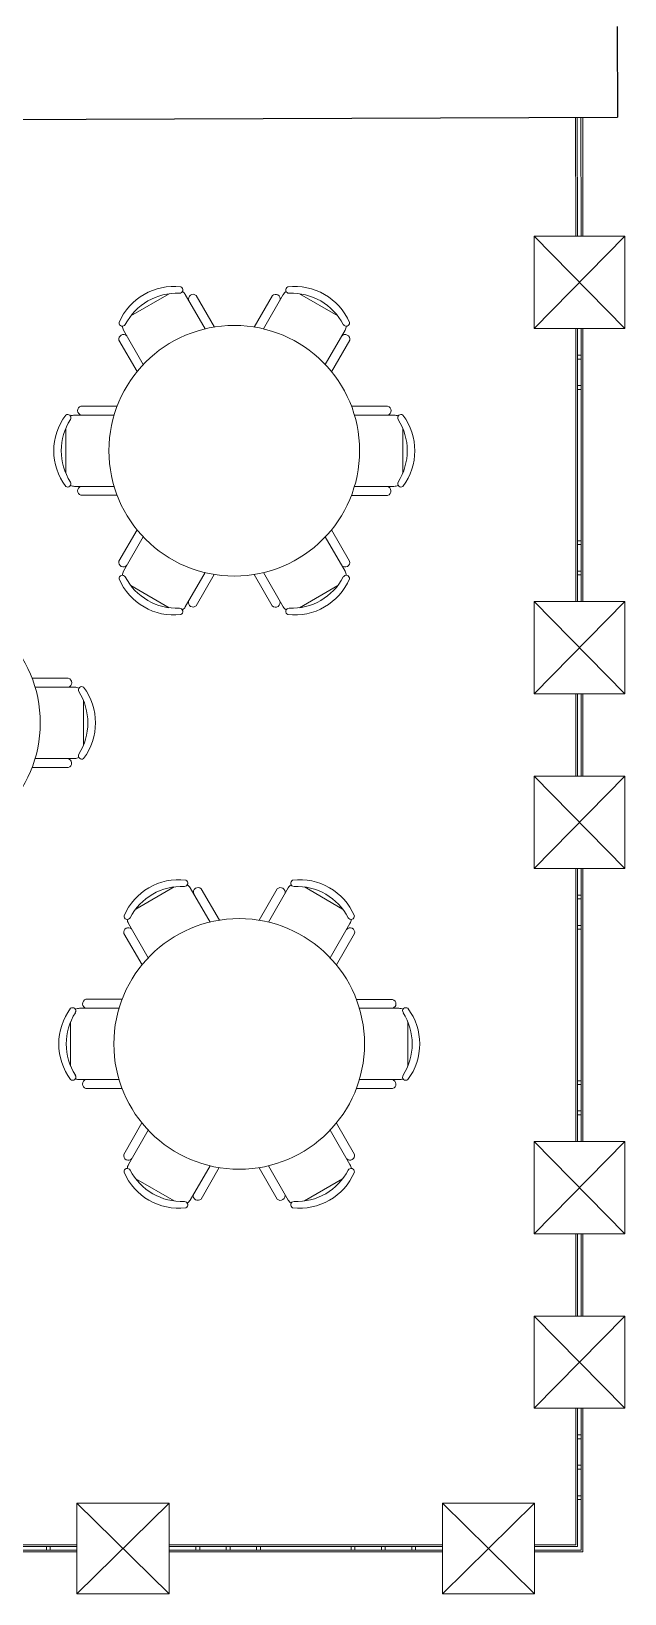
# Model space of a CAD drawing. Header units: inches. Extents: x -2770 to 3095, y -2847 to 3009.
# Drawn here: x 56.09 to 58.06, y 101.43 to 106.6 of the extents above; entities that cross this region are included whole.
import ezdxf

# ---------------------------------------------------------------- set-up
doc = ezdxf.new("R2010")
doc.units = ezdxf.units.IN
doc.header["$LTSCALE"] = 0.1
doc.header["$MEASUREMENT"] = 0
doc.layers.add('ARREDI attrezzature - furniture', color=175, linetype='Continuous', lineweight=9)
doc.layers.add('PROIEZIONI_projections', color=145, linetype='Continuous', lineweight=13)

msp = doc.modelspace()

# ---------------------------------------------------------------- linework, layer by layer
for p in [(58.03037, 106.61604), (53.43186, 106.29886)]:
    msp.add_line(p, (58.03149, 106.31604))
at = {"layer": 'ARREDI attrezzature - furniture'}
for p, q in [((56.42233, 105.65942), (56.54893, 105.73251)), ((56.60246, 105.72938), (56.66782, 105.61617)), ((56.8609, 105.61617), (56.92626, 105.72938)), ((56.97979, 105.73251), (57.10639, 105.65942)), ((56.69876, 105.62235), (56.63877, 105.72624)), ((56.8304, 105.62228), (56.8903, 105.72604)), ((56.44309, 105.47492), (56.38318, 105.57868)), ((56.46363, 105.49829), (56.39827, 105.61149)), ((57.13045, 105.61149), (57.06509, 105.49829)), ((57.08591, 105.47458), (57.14589, 105.57847)), ((56.23636, 105.33107), (56.36709, 105.33107)), ((56.37721, 105.36095), (56.25724, 105.36095)), ((57.15167, 105.36054), (57.27148, 105.36054)), ((57.16163, 105.33107), (57.29236, 105.33107)), ((56.20689, 105.14009), (56.20689, 105.28627)), ((57.32183, 105.28627), (57.32183, 105.14009)), ((56.36709, 105.09529), (56.23636, 105.09529)), ((56.37705, 105.06582), (56.25724, 105.06582)), ((57.15151, 105.06541), (57.27148, 105.06541)), ((57.29236, 105.09529), (57.16163, 105.09529)), ((56.44281, 104.95178), (56.38283, 104.84789)), ((57.08563, 104.95144), (57.14554, 104.84768)), ((56.39827, 104.81487), (56.46363, 104.92807)), ((57.06509, 104.92807), (57.13045, 104.81487)), ((56.66782, 104.81019), (56.60246, 104.69698)), ((56.69832, 104.80408), (56.63842, 104.70032)), ((56.82996, 104.80401), (56.88995, 104.70012)), ((56.92626, 104.69698), (56.8609, 104.81019)), ((56.54893, 104.69385), (56.42233, 104.76694)), ((57.10639, 104.76694), (56.97979, 104.69385)), ((56.09583, 104.46045), (56.21564, 104.46045)), ((56.10579, 104.43097), (56.23651, 104.43097)), ((56.26599, 104.38618), (56.26599, 104.23999)), ((56.23651, 104.1952), (56.10579, 104.1952)), ((56.09567, 104.16531), (56.21564, 104.16531)), ((56.43861, 103.69748), (56.56521, 103.77058)), ((56.61874, 103.76745), (56.6841, 103.65424)), ((56.71504, 103.66042), (56.65506, 103.76431)), ((56.84668, 103.66035), (56.90659, 103.76411)), ((56.87719, 103.65424), (56.94255, 103.76745)), ((56.99608, 103.77058), (57.12268, 103.69748)), ((56.45937, 103.51299), (56.39947, 103.61675)), ((56.47991, 103.53635), (56.41455, 103.64956)), ((57.14674, 103.64956), (57.08138, 103.53635)), ((57.1022, 103.51265), (57.16218, 103.61654)), ((56.25265, 103.36914), (56.38337, 103.36914)), ((56.39349, 103.39902), (56.27353, 103.39902)), ((57.16795, 103.39861), (57.28776, 103.39861)), ((57.17792, 103.36914), (57.30864, 103.36914)), ((56.22318, 103.17816), (56.22318, 103.32434)), ((57.33811, 103.32434), (57.33811, 103.17816)), ((56.38337, 103.13336), (56.25265, 103.13336)), ((56.39333, 103.10389), (56.27353, 103.10389)), ((57.1678, 103.10348), (57.28776, 103.10348)), ((57.30864, 103.13336), (57.17792, 103.13336)), ((56.45909, 102.98985), (56.39911, 102.88596)), ((57.10192, 102.98951), (57.16182, 102.88575)), ((56.41455, 102.85293), (56.47991, 102.96614)), ((57.08138, 102.96614), (57.14674, 102.85293)), ((56.6841, 102.84826), (56.61874, 102.73505)), ((56.71461, 102.84215), (56.6547, 102.73839)), ((56.84625, 102.84208), (56.90623, 102.73818)), ((56.94255, 102.73505), (56.87719, 102.84826)), ((56.56521, 102.73192), (56.43861, 102.80501)), ((57.12268, 102.80501), (56.99608, 102.73192))]:
    msp.add_line(p, q, dxfattribs=at)
for centre in [(56.76436, 105.21318), (55.70852, 104.31309), (56.78064, 103.25125)]:
    msp.add_circle(centre, 0.4144, dxfattribs=at)
for centre, radius, start, end in [((56.56422, 105.55984), 0.19648, 83.1301, 156.8699), ((56.57491, 105.54132), 0.19294, 87.57575, 152.42425), ((56.58345, 105.74486), 0.01077, 267.97259, 66.69006), ((56.57693, 105.7145), 0.02947, 30, 57.58444), ((56.62816, 105.71515), 0.01535, 46.2602, 200.70537), ((56.90092, 105.71495), 0.01535, 346.2602, 133.7398), ((56.95178, 105.7145), 0.02947, 122.41556, 150), ((56.94526, 105.74486), 0.01077, 113.30994, 272.02741), ((56.9645, 105.55984), 0.19648, 23.1301, 96.8699), ((56.95381, 105.54132), 0.19294, 27.57575, 92.42425), ((56.39423, 105.63576), 0.01077, 173.30994, 332.02741), ((56.42379, 105.62623), 0.02947, 182.41556, 210), ((57.13449, 105.63576), 0.01077, 207.97259, 6.69006), ((57.10493, 105.62623), 0.02947, 330, 357.58444), ((56.39809, 105.58232), 0.01535, 46.2602, 193.7398), ((57.13098, 105.58212), 0.01535, 346.2602, 140.70537), ((56.36408, 105.21318), 0.19648, 143.1301, 216.8699), ((56.38546, 105.21318), 0.19294, 147.57575, 212.42425), ((56.21333, 105.32243), 0.01077, 327.97259, 126.69006), ((56.23636, 105.3016), 0.02947, 90, 117.58444), ((56.26154, 105.34622), 0.01535, 106.2602, 260.70537), ((57.26718, 105.3458), 0.01535, 286.2602, 73.7398), ((57.29236, 105.3016), 0.02947, 62.41556, 90), ((57.31539, 105.32243), 0.01077, 53.30994, 212.02741), ((57.14326, 105.21318), 0.19294, 327.57575, 32.42425), ((57.16464, 105.21318), 0.19648, 323.1301, 36.8699), ((56.21333, 105.10393), 0.01077, 233.30994, 32.02741), ((57.31539, 105.10393), 0.01077, 147.97259, 306.69006), ((56.23636, 105.12476), 0.02947, 242.41556, 270), ((56.26154, 105.08056), 0.01535, 106.2602, 253.7398), ((57.26718, 105.08014), 0.01535, 286.2602, 80.70537), ((57.29236, 105.12476), 0.02947, 270, 297.58444), ((56.39774, 104.84424), 0.01535, 166.2602, 320.70537), ((56.39423, 104.7906), 0.01077, 27.97259, 186.69006), ((56.42379, 104.80013), 0.02947, 150, 177.58444), ((57.13063, 104.84404), 0.01535, 226.2602, 13.7398), ((57.13449, 104.7906), 0.01077, 353.30994, 152.02741), ((57.10493, 104.80013), 0.02947, 2.41556, 30), ((56.56422, 104.86652), 0.19648, 203.1301, 276.8699), ((56.57491, 104.88504), 0.19294, 207.57575, 272.42425), ((56.9645, 104.86652), 0.19648, 263.1301, 336.8699), ((56.95381, 104.88504), 0.19294, 267.57575, 332.42425), ((56.57693, 104.71171), 0.02947, 302.41556, 330), ((56.6278, 104.71141), 0.01535, 166.2602, 313.7398), ((56.90056, 104.71121), 0.01535, 226.2602, 20.70537), ((56.95179, 104.71171), 0.02947, 210, 237.58444), ((56.58346, 104.68135), 0.01077, 293.30994, 92.02741), ((56.94526, 104.68135), 0.01077, 87.97259, 246.69006), ((56.21134, 104.44571), 0.01535, 286.2602, 73.7398), ((56.23651, 104.4015), 0.02947, 62.41556, 90), ((56.25955, 104.42233), 0.01077, 53.30994, 212.02741), ((56.08742, 104.31309), 0.19294, 327.57575, 32.42425), ((56.1088, 104.31309), 0.19648, 323.1301, 36.8699), ((56.21134, 104.18005), 0.01535, 286.2602, 80.70537), ((56.23651, 104.22467), 0.02947, 270, 297.58444), ((56.25955, 104.20384), 0.01077, 147.97259, 306.69006), ((56.5805, 103.5979), 0.19648, 83.1301, 156.8699), ((56.59119, 103.57939), 0.19294, 87.57575, 152.42425), ((56.59974, 103.78308), 0.01077, 267.97259, 66.69006), ((56.59322, 103.75271), 0.02947, 30, 57.58444), ((56.64445, 103.75322), 0.01535, 46.2602, 200.70537), ((56.9172, 103.75302), 0.01535, 346.2602, 133.7398), ((56.96807, 103.75271), 0.02947, 122.41556, 150), ((56.96155, 103.78308), 0.01077, 113.30994, 272.02741), ((56.98079, 103.5979), 0.19648, 23.1301, 96.8699), ((56.9701, 103.57939), 0.19294, 27.57575, 92.42425), ((56.41052, 103.67383), 0.01077, 173.30994, 332.02741), ((56.44008, 103.6643), 0.02947, 182.41556, 210), ((57.15077, 103.67383), 0.01077, 207.97259, 6.69006), ((57.12121, 103.6643), 0.02947, 330, 357.58444), ((56.41438, 103.62039), 0.01535, 46.2602, 193.7398), ((57.14727, 103.62019), 0.01535, 346.2602, 140.70537), ((56.38036, 103.25125), 0.19648, 143.1301, 216.8699), ((56.40174, 103.25125), 0.19294, 147.57575, 212.42425), ((56.22962, 103.3605), 0.01077, 327.97259, 126.69006), ((56.25265, 103.33966), 0.02947, 90, 117.58444), ((56.27782, 103.38428), 0.01535, 106.2602, 260.70537), ((57.28347, 103.38387), 0.01535, 286.2602, 73.7398), ((57.30864, 103.33966), 0.02947, 62.41556, 90), ((57.33167, 103.3605), 0.01077, 53.30994, 212.02741), ((57.15955, 103.25125), 0.19294, 327.57575, 32.42425), ((57.18093, 103.25125), 0.19648, 323.1301, 36.8699), ((56.22962, 103.142), 0.01077, 233.30994, 32.02741), ((57.33167, 103.142), 0.01077, 147.97259, 306.69006), ((56.25265, 103.16283), 0.02947, 242.41556, 270), ((56.27782, 103.11863), 0.01535, 106.2602, 253.7398), ((57.28347, 103.11821), 0.01535, 286.2602, 80.70537), ((57.30864, 103.16283), 0.02947, 270, 297.58444), ((56.41402, 102.88231), 0.01535, 166.2602, 320.70537), ((57.14691, 102.8821), 0.01535, 226.2602, 13.7398), ((56.41052, 102.82867), 0.01077, 27.97259, 186.69006), ((56.44008, 102.8382), 0.02947, 150, 177.58444), ((56.59119, 102.92311), 0.19294, 207.57575, 272.42425), ((56.9701, 102.92311), 0.19294, 267.57575, 332.42425), ((57.15077, 102.82867), 0.01077, 353.30994, 152.02741), ((57.12121, 102.8382), 0.02947, 2.41556, 30), ((56.5805, 102.90459), 0.19648, 203.1301, 276.8699), ((56.98079, 102.90459), 0.19648, 263.1301, 336.8699), ((56.59974, 102.71942), 0.01077, 293.30994, 92.02741), ((56.59322, 102.74978), 0.02947, 302.41556, 330), ((56.64409, 102.74948), 0.01535, 166.2602, 313.7398), ((56.91684, 102.74927), 0.01535, 226.2602, 20.70537), ((56.96807, 102.74978), 0.02947, 210, 237.58444), ((56.96155, 102.71942), 0.01077, 87.97259, 246.69006)]:
    msp.add_arc(centre, radius, start, end, dxfattribs=at)
at = {"layer": 'PROIEZIONI_projections'}
for p, q in [((57.89346, 105.92226), (57.8925, 106.31552)), ((57.89907, 105.92226), (57.89811, 106.31554)), ((57.91159, 105.92226), (57.91063, 106.31559)), ((57.9172, 105.92226), (57.91624, 106.31561)), ((58.05533, 105.92226), (57.75533, 105.61728)), ((57.75533, 105.92226), (58.05533, 105.61728)), ((57.89346, 105.61728), (57.89346, 105.16572)), ((57.89907, 105.61728), (57.89907, 105.16572)), ((57.91159, 105.61728), (57.91159, 105.16572)), ((57.9172, 105.61728), (57.9172, 105.16572)), ((57.89907, 105.52887), (57.91159, 105.52887)), ((57.89907, 105.51635), (57.91159, 105.51635)), ((57.89907, 105.4287), (57.91159, 105.4287)), ((57.89907, 105.41617), (57.91159, 105.41617)), ((57.89346, 104.71415), (57.89346, 105.16572)), ((57.89907, 104.71415), (57.89907, 105.16572)), ((57.91159, 104.71415), (57.91159, 105.16572)), ((57.9172, 104.71415), (57.9172, 105.16572)), ((57.89907, 104.91526), (57.91159, 104.91526)), ((57.89907, 104.90273), (57.91159, 104.90273)), ((57.89907, 104.81508), (57.91159, 104.81508)), ((57.89907, 104.80256), (57.91159, 104.80256)), ((58.05533, 104.40917), (57.75533, 104.71415)), ((57.75533, 104.40917), (58.05533, 104.71415)), ((57.89346, 104.40917), (57.89346, 104.273)), ((57.89907, 104.40917), (57.89907, 104.273)), ((57.91159, 104.40917), (57.91159, 104.273)), ((57.9172, 104.40917), (57.9172, 104.273)), ((57.89346, 104.13683), (57.89346, 104.273)), ((57.89907, 104.13683), (57.89907, 104.273)), ((57.91159, 104.13683), (57.91159, 104.273)), ((57.9172, 104.13683), (57.9172, 104.273)), ((58.05533, 104.13683), (57.75533, 103.83185)), ((57.75533, 104.13683), (58.05533, 103.83185)), ((57.89346, 103.83185), (57.89346, 103.38029)), ((57.89907, 103.83185), (57.89907, 103.38029)), ((57.91159, 103.83185), (57.91159, 103.38029)), ((57.9172, 103.83185), (57.9172, 103.38029)), ((57.89907, 103.74344), (57.91159, 103.74344)), ((57.89907, 103.73092), (57.91159, 103.73092)), ((57.89907, 103.64327), (57.91159, 103.64327)), ((57.89907, 103.63074), (57.91159, 103.63074)), ((57.89346, 102.92872), (57.89346, 103.38029)), ((57.89907, 102.92872), (57.89907, 103.38029)), ((57.91159, 102.92872), (57.91159, 103.38029)), ((57.9172, 102.92872), (57.9172, 103.38029)), ((57.89907, 103.12983), (57.91159, 103.12983)), ((57.89907, 103.1173), (57.91159, 103.1173)), ((57.89907, 103.02965), (57.91159, 103.02965)), ((57.89907, 103.01713), (57.91159, 103.01713)), ((58.05533, 102.62374), (57.75533, 102.92872)), ((57.75533, 102.62374), (58.05533, 102.92872)), ((57.89346, 102.62374), (57.89346, 102.48757)), ((57.89907, 102.62374), (57.89907, 102.48757)), ((57.91159, 102.62374), (57.91159, 102.48757)), ((57.9172, 102.62374), (57.9172, 102.48757)), ((57.89346, 102.3514), (57.89346, 102.48757)), ((57.89907, 102.3514), (57.89907, 102.48757)), ((57.91159, 102.3514), (57.91159, 102.48757)), ((57.9172, 102.3514), (57.9172, 102.48757)), ((58.05533, 102.3514), (57.75533, 102.04642)), ((57.75533, 102.3514), (58.05533, 102.04642)), ((57.89346, 102.04642), (57.89346, 101.59486)), ((57.89907, 102.04642), (57.89907, 101.58925)), ((57.91159, 102.04642), (57.91159, 101.57673)), ((57.9172, 102.04642), (57.9172, 101.57112)), ((57.89907, 101.95801), (57.91159, 101.95801)), ((57.89907, 101.94549), (57.91159, 101.94549)), ((57.89907, 101.85784), (57.91159, 101.85784)), ((57.89907, 101.84531), (57.91159, 101.84531)), ((57.89907, 101.7573), (57.91159, 101.7573)), ((56.24421, 101.73299), (56.54919, 101.43299)), ((56.24421, 101.43299), (56.54919, 101.73299)), ((57.75729, 101.73299), (57.45231, 101.43299)), ((57.75729, 101.43299), (57.45231, 101.73299)), ((57.89907, 101.74478), (57.91159, 101.74478)), ((55.97186, 101.59486), (56.10803, 101.59486)), ((56.24421, 101.59486), (56.10803, 101.59486)), ((56.54919, 101.59486), (57.00075, 101.59486)), ((57.45231, 101.59486), (57.00075, 101.59486)), ((57.75729, 101.59486), (57.89346, 101.59486)), ((55.97186, 101.58925), (56.10803, 101.58925)), ((55.97186, 101.57673), (56.10803, 101.57673)), ((55.97186, 101.57112), (56.10803, 101.57112)), ((56.24421, 101.58925), (56.10803, 101.58925)), ((56.24421, 101.57673), (56.10803, 101.57673)), ((56.24421, 101.57112), (56.10803, 101.57112)), ((56.1558, 101.57673), (56.1558, 101.58925)), ((56.54919, 101.58925), (57.00075, 101.58925)), ((56.54919, 101.57673), (57.00075, 101.57673)), ((56.54919, 101.57112), (57.00075, 101.57112)), ((56.6376, 101.57673), (56.6376, 101.58925)), ((56.65012, 101.57673), (56.65012, 101.58925)), ((56.73777, 101.57673), (56.73777, 101.58925)), ((56.75029, 101.57673), (56.75029, 101.58925)), ((56.83831, 101.57673), (56.83831, 101.58925)), ((56.85083, 101.57673), (56.85083, 101.58925)), ((57.45231, 101.58925), (57.00075, 101.58925)), ((57.45231, 101.57673), (57.00075, 101.57673)), ((57.45231, 101.57112), (57.00075, 101.57112)), ((57.15067, 101.57673), (57.15067, 101.58925)), ((57.16319, 101.57673), (57.16319, 101.58925)), ((57.25121, 101.57673), (57.25121, 101.58925)), ((57.26373, 101.57673), (57.26373, 101.58925)), ((57.35138, 101.57673), (57.35138, 101.58925)), ((57.3639, 101.57673), (57.3639, 101.58925)), ((57.75729, 101.58925), (57.89907, 101.58925)), ((57.75729, 101.57673), (57.91159, 101.57673)), ((57.75729, 101.57112), (57.9172, 101.57112))]:
    msp.add_line(p, q, dxfattribs=at)
for points in [[(57.75533, 105.92226), (58.05533, 105.92226)], [(57.75533, 105.61728), (58.05533, 105.61728)], [(57.75533, 104.71415), (58.05533, 104.71415)], [(57.75533, 104.40917), (58.05533, 104.40917)], [(57.75533, 104.13683), (58.05533, 104.13683)], [(57.75533, 103.83185), (58.05533, 103.83185)], [(57.75533, 102.92872), (58.05533, 102.92872)], [(57.75533, 102.62374), (58.05533, 102.62374)], [(57.75533, 102.3514), (58.05533, 102.3514)], [(57.75533, 102.04642), (58.05533, 102.04642)], [(56.24421, 101.43299), (56.24421, 101.73299)], [(56.54919, 101.43299), (56.54919, 101.73299)], [(57.45231, 101.43299), (57.45231, 101.73299)], [(57.75729, 101.43299), (57.75729, 101.73299)]]:
    msp.add_lwpolyline(points, dxfattribs=at)
for points in [[(58.05533, 105.92226), (58.05533, 105.61728), (57.75533, 105.61728), (57.75533, 105.92226)], [(57.91159, 105.51635), (57.91159, 105.52887), (57.89907, 105.52887), (57.89907, 105.51635)], [(57.91159, 105.41617), (57.91159, 105.4287), (57.89907, 105.4287), (57.89907, 105.41617)], [(57.91159, 104.91526), (57.91159, 104.90273), (57.89907, 104.90273), (57.89907, 104.91526)], [(57.91159, 104.81508), (57.91159, 104.80256), (57.89907, 104.80256), (57.89907, 104.81508)], [(58.05533, 104.40917), (58.05533, 104.71415), (57.75533, 104.71415), (57.75533, 104.40917)], [(58.05533, 104.13683), (58.05533, 103.83185), (57.75533, 103.83185), (57.75533, 104.13683)], [(57.91159, 103.73092), (57.91159, 103.74344), (57.89907, 103.74344), (57.89907, 103.73092)], [(57.91159, 103.63074), (57.91159, 103.64327), (57.89907, 103.64327), (57.89907, 103.63074)], [(57.91159, 103.12983), (57.91159, 103.1173), (57.89907, 103.1173), (57.89907, 103.12983)], [(57.91159, 103.02965), (57.91159, 103.01713), (57.89907, 103.01713), (57.89907, 103.02965)], [(58.05533, 102.62374), (58.05533, 102.92872), (57.75533, 102.92872), (57.75533, 102.62374)], [(58.05533, 102.3514), (58.05533, 102.04642), (57.75533, 102.04642), (57.75533, 102.3514)], [(57.91159, 101.94549), (57.91159, 101.95801), (57.89907, 101.95801), (57.89907, 101.94549)], [(57.91159, 101.84531), (57.91159, 101.85784), (57.89907, 101.85784), (57.89907, 101.84531)], [(57.91159, 101.74478), (57.91159, 101.7573), (57.89907, 101.7573), (57.89907, 101.74478)], [(56.24421, 101.73299), (56.54919, 101.73299), (56.54919, 101.43299), (56.24421, 101.43299)], [(57.75729, 101.73299), (57.45231, 101.73299), (57.45231, 101.43299), (57.75729, 101.43299)], [(56.14328, 101.58925), (56.1558, 101.58925), (56.1558, 101.57673), (56.14328, 101.57673)], [(56.65012, 101.58925), (56.6376, 101.58925), (56.6376, 101.57673), (56.65012, 101.57673)], [(56.75029, 101.58925), (56.73777, 101.58925), (56.73777, 101.57673), (56.75029, 101.57673)], [(56.85083, 101.58925), (56.83831, 101.58925), (56.83831, 101.57673), (56.85083, 101.57673)], [(57.15067, 101.58925), (57.16319, 101.58925), (57.16319, 101.57673), (57.15067, 101.57673)], [(57.25121, 101.58925), (57.26373, 101.58925), (57.26373, 101.57673), (57.25121, 101.57673)], [(57.35138, 101.58925), (57.3639, 101.58925), (57.3639, 101.57673), (57.35138, 101.57673)]]:
    msp.add_lwpolyline(points, close=True, dxfattribs=at)

doc.saveas('drawing.dxf')
